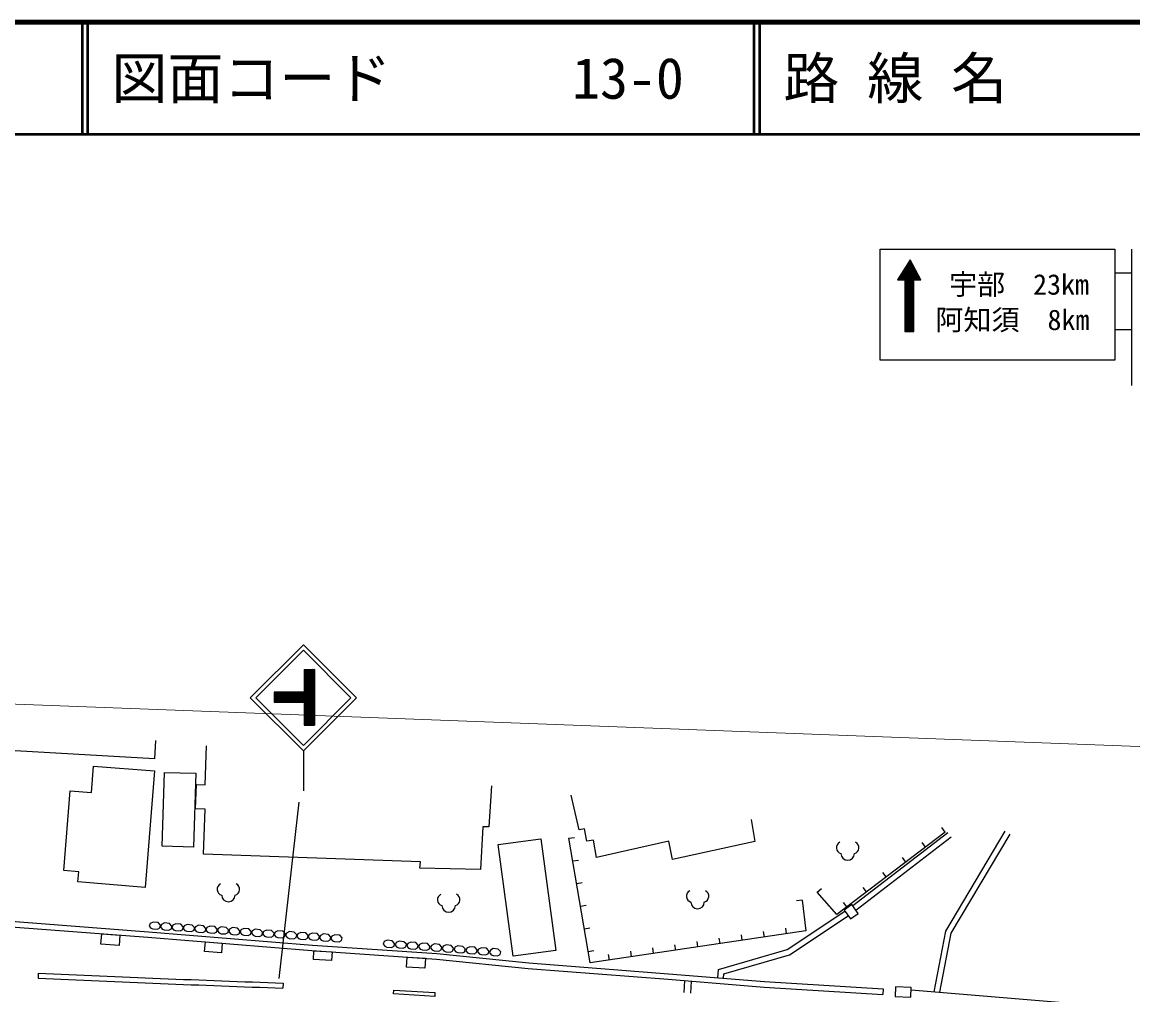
# Model space of a CAD drawing. Units: millimetres, scale not verified. Extents: x 40000 to 680000, y 20000 to 380000.
# Drawn here: x 112407 to 211592, y 293156 to 380000 of the extents above; entities that cross this region are included whole.
import ezdxf
from ezdxf.enums import TextEntityAlignment as Align

# ---------------------------------------------------------------- set-up
doc = ezdxf.new("R2010")
doc.units = ezdxf.units.MM
doc.header["$LTSCALE"] = 1000
for name, color, linetype, lineweight in [('M-BGD', 7, 'Continuous', 25), ('M-STR-HTXT', 7, 'Continuous', 13), ('M-STR-STRC', 7, 'Continuous', 25), ('M-TTL', 2, 'Continuous', 140), ('M-TTL-LINE', 7, 'Continuous', 50)]:
    doc.layers.add(name, color=color, linetype=linetype, lineweight=lineweight)
doc.layers.add('M-TTL-TXT', color=7, linetype='Continuous')
doc.styles.add('ＭＳ ゴシック', font='')
doc.styles.get('ＭＳ ゴシック').set_extended_font_data('MS Gothic')

msp = doc.modelspace()

# ---------------------------------------------------------------- linework, layer by layer
at = {"layer": 'M-BGD'}
for p, q in [((124311, 315860), (124215, 314215)), ((128748, 311901), (128875, 315390)), ((118595, 311205), (118784, 313580)), ((118784, 313580), (124228, 313147)), ((124228, 313147), (123400, 302751)), ((127884, 309756), (127963, 311930)), ((127963, 311930), (128748, 311901)), ((116126, 304254), (116691, 311357)), ((116691, 311357), (118595, 311205)), ((128736, 309725), (127884, 309756)), ((128590, 305723), (128736, 309725)), ((186577, 301116), (195071, 307657)), ((194839, 307689), (194537, 308086)), ((161237, 307130), (161730, 307214)), ((186865, 300707), (195376, 307261)), ((193081, 306350), (192779, 306748)), ((147972, 305019), (128590, 305723)), ((161582, 305107), (162075, 305191)), ((191323, 305012), (191021, 305410)), ((117459, 304147), (116126, 304254)), ((117386, 303229), (117459, 304147)), ((189565, 303674), (189263, 304072)), ((123400, 302751), (117386, 303229)), ((161927, 303084), (162420, 303168)), ((183415, 302325), (183790, 302655)), ((187807, 302336), (187505, 302733)), ((182057, 301608), (181561, 301551)), ((162272, 301061), (162765, 301145)), ((186049, 300997), (185747, 301395)), ((124098, 299641), (123832, 299511)), ((124542, 299597), (124098, 299641)), ((124756, 299366), (124542, 299597)), ((125111, 299571), (124846, 299441)), ((125556, 299527), (125111, 299571)), ((123832, 299511), (123750, 299286)), ((123750, 299286), (123899, 299100)), ((123899, 299100), (124083, 299034)), ((124083, 299034), (124488, 299006)), ((124488, 299006), (124713, 299126)), ((124713, 299126), (124756, 299366)), ((124846, 299441), (124764, 299216)), ((124764, 299216), (124913, 299030)), ((124913, 299030), (125097, 298964)), ((125097, 298964), (125502, 298936)), ((125502, 298936), (125727, 299056)), ((125770, 299296), (125556, 299527)), ((125727, 299056), (125770, 299296)), ((125860, 299371), (125778, 299146)), ((125778, 299146), (125927, 298960)), ((126125, 299501), (125860, 299371)), ((125927, 298960), (126110, 298894)), ((126110, 298894), (126515, 298865)), ((126570, 299457), (126125, 299501)), ((126515, 298865), (126740, 298985)), ((126784, 299225), (126570, 299457)), ((126740, 298985), (126784, 299225)), ((126873, 299301), (126792, 299075)), ((126792, 299075), (126941, 298890)), ((127139, 299431), (126873, 299301)), ((126941, 298890), (127124, 298823)), ((127124, 298823), (127529, 298795)), ((127584, 299386), (127139, 299431)), ((127529, 298795), (127754, 298915)), ((127798, 299155), (127584, 299386)), ((127754, 298915), (127798, 299155)), ((127887, 299231), (127806, 299005)), ((127806, 299005), (127955, 298820)), ((128153, 299361), (127887, 299231)), ((127955, 298820), (128138, 298753)), ((128138, 298753), (128543, 298725)), ((128598, 299316), (128153, 299361)), ((128543, 298725), (128768, 298845)), ((128812, 299085), (128598, 299316)), ((128768, 298845), (128812, 299085)), ((128901, 299160), (128820, 298935)), ((128820, 298935), (128969, 298749)), ((129167, 299290), (128901, 299160)), ((128969, 298749), (129152, 298683)), ((129152, 298683), (129557, 298655)), ((129612, 299246), (129167, 299290)), ((129557, 298655), (129782, 298775)), ((129826, 299015), (129612, 299246)), ((129782, 298775), (129826, 299015)), ((129915, 299090), (129834, 298865)), ((129834, 298865), (129983, 298679)), ((130181, 299220), (129915, 299090)), ((129983, 298679), (130166, 298613)), ((130166, 298613), (130571, 298585)), ((130626, 299176), (130181, 299220)), ((130571, 298585), (130796, 298705)), ((130840, 298945), (130626, 299176)), ((130796, 298705), (130840, 298945)), ((130929, 299020), (130848, 298795)), ((130848, 298795), (130997, 298609)), ((131195, 299150), (130929, 299020)), ((130997, 298609), (131180, 298543)), ((131640, 299106), (131195, 299150)), ((131585, 298514), (131810, 298634)), ((131854, 298874), (131640, 299106)), ((131810, 298634), (131854, 298874)), ((131943, 298950), (131861, 298724)), ((131861, 298724), (132010, 298539)), ((132209, 299080), (131943, 298950)), ((132654, 299035), (132209, 299080)), ((132599, 298444), (132824, 298564)), ((132868, 298804), (132654, 299035)), ((132824, 298564), (132868, 298804)), ((132957, 298880), (132875, 298654)), ((132875, 298654), (133024, 298469)), ((133223, 299010), (132957, 298880)), ((133667, 298965), (133223, 299010)), ((133882, 298734), (133667, 298965)), ((133838, 298494), (133882, 298734)), ((133971, 298809), (133889, 298584)), ((133889, 298584), (134038, 298398)), ((134237, 298939), (133971, 298809)), ((134681, 298895), (134237, 298939)), ((134895, 298664), (134681, 298895)), ((134852, 298424), (134895, 298664)), ((134985, 298739), (134903, 298514)), ((135250, 298869), (134985, 298739)), ((135695, 298825), (135250, 298869)), ((135909, 298594), (135695, 298825)), ((135866, 298354), (135909, 298594)), ((135999, 298669), (135917, 298444)), ((136264, 298799), (135999, 298669)), ((136709, 298755), (136264, 298799)), ((136923, 298523), (136709, 298755)), ((137012, 298599), (136931, 298373)), ((137278, 298729), (137012, 298599)), ((137723, 298684), (137278, 298729)), ((137937, 298453), (137723, 298684)), ((138292, 298659), (138026, 298528)), ((138737, 298614), (138292, 298659)), ((138951, 298383), (138737, 298614)), ((139306, 298588), (139040, 298458)), ((139751, 298544), (139306, 298588)), ((162618, 299038), (163110, 299122)), ((178692, 298308), (178619, 298803)), ((180671, 298601), (180597, 299096)), ((131180, 298543), (131585, 298514)), ((132010, 298539), (132194, 298472)), ((132194, 298472), (132599, 298444)), ((133024, 298469), (133208, 298402)), ((133208, 298402), (133613, 298374)), ((133613, 298374), (133838, 298494)), ((134038, 298398), (134222, 298332)), ((134222, 298332), (134627, 298304)), ((134627, 298304), (134852, 298424)), ((134903, 298514), (135052, 298328)), ((135052, 298328), (135236, 298262)), ((135236, 298262), (135641, 298234)), ((135641, 298234), (135866, 298354)), ((135917, 298444), (136066, 298258)), ((136066, 298258), (136249, 298192)), ((136249, 298192), (136654, 298163)), ((136654, 298163), (136879, 298283)), ((136879, 298283), (136923, 298523)), ((136931, 298373), (137080, 298188)), ((137080, 298188), (137263, 298121)), ((137263, 298121), (137668, 298093)), ((137668, 298093), (137893, 298213)), ((137893, 298213), (137937, 298453)), ((138026, 298528), (137945, 298303)), ((137945, 298303), (138094, 298118)), ((138094, 298118), (138277, 298051)), ((138277, 298051), (138682, 298023)), ((138682, 298023), (138907, 298143)), ((138907, 298143), (138951, 298383)), ((139040, 298458), (138959, 298233)), ((138959, 298233), (139108, 298047)), ((139108, 298047), (139291, 297981)), ((139291, 297981), (139696, 297953)), ((139696, 297953), (139921, 298073)), ((139965, 298313), (139751, 298544)), ((139921, 298073), (139965, 298313)), ((140054, 298388), (139973, 298163)), ((139973, 298163), (140122, 297977)), ((140320, 298518), (140054, 298388)), ((140122, 297977), (140305, 297911)), ((140305, 297911), (140710, 297883)), ((140765, 298474), (140320, 298518)), ((140710, 297883), (140935, 298003)), ((140979, 298243), (140765, 298474)), ((140935, 298003), (140979, 298243)), ((144739, 297902), (144655, 297678)), ((144655, 297678), (144802, 297491)), ((145006, 298030), (144739, 297902)), ((145450, 297981), (145006, 298030)), ((145662, 297747), (145450, 297981)), ((145616, 297508), (145662, 297747)), ((145792, 297819), (145708, 297594)), ((145708, 297594), (145855, 297407)), ((146059, 297946), (145792, 297819)), ((146503, 297897), (146059, 297946)), ((146715, 297664), (146503, 297897)), ((146669, 297424), (146715, 297664)), ((146844, 297735), (146761, 297510)), ((147112, 297862), (146844, 297735)), ((147556, 297813), (147112, 297862)), ((147768, 297580), (147556, 297813)), ((147721, 297340), (147768, 297580)), ((147897, 297651), (147814, 297426)), ((148165, 297778), (147897, 297651)), ((148609, 297729), (148165, 297778)), ((148820, 297496), (148609, 297729)), ((148950, 297567), (148866, 297343)), ((149217, 297695), (148950, 297567)), ((149662, 297646), (149217, 297695)), ((149873, 297412), (149662, 297646)), ((150270, 297611), (150003, 297483)), ((150715, 297562), (150270, 297611)), ((150926, 297328), (150715, 297562)), ((170779, 297136), (170705, 297630)), ((172757, 297429), (172684, 297923)), ((174735, 297722), (174662, 298217)), ((176714, 298015), (176640, 298510)), ((144802, 297491), (144985, 297422)), ((144985, 297422), (145389, 297390)), ((145389, 297390), (145616, 297508)), ((145855, 297407), (146038, 297339)), ((146038, 297339), (146442, 297306)), ((146442, 297306), (146669, 297424)), ((146761, 297510), (146908, 297323)), ((146908, 297323), (147090, 297255)), ((147090, 297255), (147495, 297223)), ((147495, 297223), (147721, 297340)), ((147814, 297426), (147961, 297239)), ((147961, 297239), (148143, 297171)), ((148143, 297171), (148548, 297139)), ((148548, 297139), (148774, 297256)), ((148774, 297256), (148820, 297496)), ((148866, 297343), (149014, 297156)), ((149014, 297156), (149196, 297087)), ((149196, 297087), (149601, 297055)), ((149601, 297055), (149827, 297173)), ((149827, 297173), (149873, 297412)), ((150003, 297483), (149919, 297259)), ((149919, 297259), (150066, 297072)), ((150066, 297072), (150249, 297004)), ((150249, 297004), (150654, 296971)), ((150654, 296971), (150880, 297089)), ((150880, 297089), (150926, 297328)), ((151056, 297400), (150972, 297175)), ((150972, 297175), (151119, 296988)), ((151323, 297527), (151056, 297400)), ((151119, 296988), (151302, 296920)), ((151302, 296920), (151707, 296888)), ((151767, 297478), (151323, 297527)), ((151707, 296888), (151933, 297005)), ((151979, 297245), (151767, 297478)), ((151933, 297005), (151979, 297245)), ((152109, 297316), (152025, 297091)), ((152025, 297091), (152172, 296904)), ((152376, 297443), (152109, 297316)), ((152172, 296904), (152355, 296836)), ((152355, 296836), (152760, 296804)), ((152820, 297394), (152376, 297443)), ((152760, 296804), (152986, 296921)), ((153032, 297161), (152820, 297394)), ((152986, 296921), (153032, 297161)), ((153162, 297232), (153078, 297008)), ((153078, 297008), (153225, 296820)), ((153429, 297360), (153162, 297232)), ((153225, 296820), (153408, 296752)), ((153408, 296752), (153812, 296720)), ((153873, 297310), (153429, 297360)), ((153812, 296720), (154039, 296838)), ((154085, 297077), (153873, 297310)), ((154039, 296838), (154085, 297077)), ((154215, 297148), (154131, 296924)), ((154131, 296924), (154278, 296737)), ((154482, 297276), (154215, 297148)), ((154278, 296737), (154461, 296668)), ((154461, 296668), (154865, 296636)), ((154926, 297227), (154482, 297276)), ((154865, 296636), (155092, 296754)), ((155138, 296993), (154926, 297227)), ((155092, 296754), (155138, 296993)), ((162963, 297015), (163456, 297099)), ((164843, 296256), (164770, 296751)), ((166822, 296549), (166748, 297044)), ((168800, 296843), (168727, 297337)), ((113841, 295084), (113821, 294636)), ((135699, 294199), (135683, 293751)), ((171523, 293359), (171592, 294418)), ((172117, 293312), (172186, 294371)), ((189307, 293691), (189276, 293191))]:
    msp.add_line(p, q, dxfattribs=at)
for points in [[(124215, 314215), (109664, 315064), (109760, 316709)], [(154312, 311827), (154088, 308144), (153547, 308165), (153343, 304330), (147911, 304468), (147972, 305019)], [(177506, 308798), (177840, 306840), (170496, 305251), (170156, 306863), (163696, 305408), (163424, 306972), (162825, 306864), (162628, 307965), (162142, 307873), (161448, 310993)], [(194839, 307689), (185171, 300328), (183415, 302325)], [(200178, 307757), (194869, 298846), (193818, 293426)], [(200608, 307501), (195344, 298665), (194319, 293385)], [(182057, 301608), (182379, 298854), (163135, 296003), (161237, 307130)], [(69173, 300922), (90933, 300187), (103398, 299869), (110194, 299309), (123635, 298291), (138282, 297099), (149405, 296349), (157599, 295507), (170086, 294541), (178672, 293841), (189276, 293191)], [(69190, 301422), (90948, 300687), (103425, 300369), (110233, 299807), (123674, 298790), (138319, 297598), (149447, 296848), (157644, 296005), (170126, 295040), (178707, 294340), (189307, 293691)], [(174530, 294680), (174580, 295412), (180715, 297190), (185884, 300619)], [(175029, 294646), (175055, 295029), (180928, 296731), (186172, 300210)], [(191796, 293593), (218631, 291381), (242070, 289591), (257356, 288421), (265650, 287976), (284436, 287214), (294036, 286833)]]:
    msp.add_lwpolyline(points, dxfattribs=at)
for points in [[(127903, 312940), (127717, 306348), (124917, 306427), (125103, 313019)], [(158733, 307086), (160079, 297118), (156269, 296603), (154923, 306571)], [(186370, 299928), (187068, 300417), (186508, 301215), (185810, 300725)], [(119507, 298604), (121124, 298481), (121054, 297556), (119437, 297679)], [(128767, 297874), (130265, 297752), (130195, 296901), (128698, 297023)], [(138463, 297087), (140075, 296978), (140023, 296206), (138411, 296315)], [(146777, 296527), (148431, 296415), (148371, 295525), (146717, 295637)], [(190360, 293009), (191762, 292937), (191807, 293799), (190404, 293872)], [(145586, 293583), (149267, 293368), (149247, 293016), (145566, 293231)]]:
    msp.add_lwpolyline(points, close=True, dxfattribs=at)
for centre, radius, start, end in [((185663, 306292), 536, 116.08703, 255.33416), ((186592, 306292), 536, 284.66584, 63.91297), ((186127, 305774), 600, 180, 0), ((130356, 302574), 536, 116.08703, 255.33416), ((131285, 302574), 536, 284.66584, 63.91297), ((130821, 302056), 600, 180, 0), ((150031, 301645), 536, 116.08703, 255.33416), ((150960, 301645), 536, 284.66584, 63.91297), ((172262, 301955), 536, 116.08703, 255.33416), ((173191, 301955), 536, 284.66584, 63.91297), ((150496, 301126), 600, 180, 0), ((172727, 301436), 600, 180, 0), ((222483, 2706345), 2414155, 267.42022, 267.93951), ((222483, 2706345), 2413706, 267.42022, 267.93951)]:
    msp.add_arc(centre, radius, start, end, dxfattribs=at)
at = {"layer": 'M-STR-HTXT'}
msp.add_line((379277, 309013), (69217, 320705), dxfattribs=at)
at = {"layer": 'M-STR-STRC'}
for p, q in [((211490, 359736), (211490, 347553)), ((211490, 359736), (211490, 347553)), ((190572, 357001), (191896, 358427)), ((190681, 357001), (191936, 358353)), ((190789, 357000), (191976, 358279)), ((190806, 357369), (191857, 358501)), ((190897, 357000), (192016, 358205)), ((191005, 356999), (192056, 358131)), ((191049, 357748), (191817, 358575)), ((191113, 356999), (192096, 358057)), ((192403, 357003), (191255, 358069)), ((191292, 358127), (191777, 358649)), ((192519, 357004), (191298, 358137)), ((192634, 357005), (191342, 358205)), ((192574, 357170), (191386, 358273)), ((192457, 357387), (191429, 358341)), ((192340, 357605), (191473, 358409)), ((192223, 357822), (191517, 358477)), ((191535, 358505), (191737, 358723)), ((192106, 358039), (191560, 358546)), ((191988, 358257), (191604, 358614)), ((191871, 358474), (191648, 358682)), ((191754, 358691), (191691, 358750)), ((190769, 357001), (190644, 357117)), ((190887, 357000), (190687, 357185)), ((191004, 356999), (190731, 357253)), ((191122, 356999), (190775, 357321)), ((191239, 356998), (190818, 357389)), ((192032, 356371), (190862, 357457)), ((192032, 356480), (190906, 357525)), ((192032, 356588), (190949, 357593)), ((192032, 356697), (190993, 357661)), ((192032, 356805), (191037, 357729)), ((192032, 356914), (191080, 357797)), ((192055, 357000), (191124, 357865)), ((192171, 357001), (191168, 357933)), ((192287, 357002), (191211, 358001)), ((191221, 356998), (192136, 357984)), ((191239, 356551), (192295, 357688)), ((191239, 356434), (192335, 357614)), ((191239, 356317), (192375, 357540)), ((191239, 356200), (192415, 357466)), ((191240, 356902), (192176, 357910)), ((191240, 356785), (192215, 357836)), ((191240, 356668), (192255, 357762)), ((192092, 357001), (192455, 357392)), ((192201, 357002), (192495, 357318)), ((192310, 357003), (192534, 357244)), ((192420, 357004), (192574, 357170)), ((192529, 357005), (192614, 357096)), ((211490, 357599), (209980, 357599)), ((190652, 357001), (190600, 357049)), ((191238, 355497), (192032, 356351)), ((191238, 355380), (192032, 356235)), ((191238, 355263), (192032, 356118)), ((191239, 356083), (192032, 356936)), ((191239, 355966), (192032, 356819)), ((191239, 355848), (192032, 356702)), ((191239, 355731), (192032, 356585)), ((192032, 355828), (191239, 356564)), ((191239, 355614), (192032, 356468)), ((192032, 355720), (191239, 356455)), ((192032, 355611), (191239, 356347)), ((192032, 355503), (191239, 356238)), ((192032, 355394), (191239, 356130)), ((192032, 356263), (191240, 356998)), ((192032, 356154), (191240, 356889)), ((192032, 356045), (191240, 356781)), ((192032, 355937), (191240, 356672)), ((192639, 357006), (192654, 357022)), ((191237, 354327), (192032, 355182)), ((191238, 355146), (192032, 356001)), ((191238, 355029), (192032, 355884)), ((191238, 354912), (192032, 355767)), ((191238, 354795), (192032, 355650)), ((191238, 354678), (192032, 355533)), ((192032, 354743), (191238, 355479)), ((191238, 354561), (192032, 355416)), ((192032, 354634), (191238, 355371)), ((191238, 354444), (192032, 355299)), ((192032, 354526), (191238, 355262)), ((192032, 354417), (191238, 355154)), ((192032, 355285), (191239, 356021)), ((192032, 355177), (191239, 355913)), ((192032, 355068), (191239, 355804)), ((192032, 354960), (191239, 355696)), ((192032, 354851), (191239, 355587)), ((191236, 353274), (192032, 354130)), ((191237, 354210), (192032, 355065)), ((191237, 354093), (192032, 354949)), ((191237, 353976), (192032, 354832)), ((191237, 353859), (192032, 354715)), ((191237, 353742), (192032, 354598)), ((191237, 353625), (192032, 354481)), ((192032, 353657), (191237, 354394)), ((191237, 353508), (192032, 354364)), ((192032, 353548), (191237, 354286)), ((191237, 353391), (192032, 354247)), ((192032, 353440), (191237, 354177)), ((192032, 354308), (191238, 355045)), ((192032, 354200), (191238, 354937)), ((192032, 354091), (191238, 354828)), ((192032, 353983), (191238, 354720)), ((192032, 353874), (191238, 354611)), ((192032, 353766), (191238, 354503)), ((191236, 353157), (192032, 354013)), ((191236, 353040), (192032, 353896)), ((191236, 352923), (192032, 353779)), ((191236, 352806), (192032, 353662)), ((191236, 352689), (192032, 353546)), ((191236, 352572), (192032, 353429)), ((191236, 352455), (192032, 353312)), ((192032, 352571), (191236, 353310)), ((192032, 352463), (191236, 353201)), ((192032, 353331), (191237, 354069)), ((192032, 353223), (191237, 353960)), ((192032, 353114), (191237, 353852)), ((192032, 353006), (191237, 353744)), ((192032, 352897), (191237, 353635)), ((192032, 352789), (191237, 353527)), ((192032, 352680), (191237, 353418)), ((191266, 352371), (192032, 353195)), ((192011, 352373), (191236, 353093)), ((191895, 352373), (191236, 352984)), ((191778, 352372), (191236, 352876)), ((191662, 352372), (191236, 352767)), ((191545, 352372), (191236, 352659)), ((191429, 352371), (191236, 352550)), ((191312, 352371), (191236, 352442)), ((191375, 352371), (192032, 353078)), ((191484, 352371), (192032, 352961)), ((191593, 352372), (192032, 352844)), ((191702, 352372), (192032, 352727)), ((191811, 352372), (192032, 352610)), ((191919, 352373), (192032, 352493)), ((192028, 352373), (192032, 352376)), ((211490, 352531), (209980, 352531)), ((132780, 319672), (137518, 324410)), ((137518, 324410), (142256, 319672)), ((133275, 319672), (137518, 323915)), ((137518, 323915), (141761, 319672)), ((137600, 322210), (138500, 322210)), ((137600, 322210), (137600, 320178)), ((137600, 322123), (137688, 322210)), ((137600, 321981), (137829, 322210)), ((137600, 321840), (137971, 322210)), ((137600, 321698), (138112, 322210)), ((137600, 321557), (138254, 322210)), ((137600, 321415), (138395, 322210)), ((137600, 321274), (138500, 322174)), ((138500, 321203), (137600, 322103)), ((137600, 321133), (138500, 322033)), ((138500, 321062), (137600, 321962)), ((137600, 320991), (138500, 321891)), ((138500, 320920), (137600, 321820)), ((137600, 320850), (138500, 321750)), ((138500, 320779), (137600, 321679)), ((137600, 320708), (138500, 321608)), ((138500, 320638), (137600, 321538)), ((137600, 320567), (138500, 321467)), ((138500, 320496), (137600, 321396)), ((138500, 321345), (137635, 322210)), ((138500, 321486), (137776, 322210)), ((138500, 321628), (137918, 322210)), ((138500, 321769), (138059, 322210)), ((138500, 321910), (138200, 322210)), ((138500, 322052), (138342, 322210)), ((138500, 322193), (138483, 322210)), ((138500, 322210), (138500, 317245)), ((136735, 319278), (138500, 321043)), ((136877, 319278), (138500, 320901)), ((137018, 319278), (138500, 320760)), ((137160, 319278), (138500, 320618)), ((137301, 319278), (138500, 320477)), ((137600, 320425), (138500, 321325)), ((138500, 320355), (137600, 321255)), ((137600, 320284), (138500, 321184)), ((138500, 320213), (137600, 321113)), ((138500, 320072), (137600, 320972)), ((138500, 319930), (137600, 320830)), ((138500, 319789), (137600, 320689)), ((138500, 319647), (137600, 320547)), ((138500, 319506), (137600, 320406)), ((132780, 319672), (137518, 314934)), ((133275, 319672), (137518, 315429)), ((137600, 320178), (134907, 320178)), ((134907, 320178), (134907, 319278)), ((134907, 320137), (134948, 320178)), ((134907, 319995), (135090, 320178)), ((134907, 319854), (135231, 320178)), ((134907, 319713), (135373, 320178)), ((134907, 319571), (135514, 320178)), ((134907, 319430), (135655, 320178)), ((134907, 319288), (135797, 320178)), ((135759, 319278), (134907, 320129)), ((135617, 319278), (134907, 319987)), ((135476, 319278), (134907, 319846)), ((135334, 319278), (134907, 319705)), ((135193, 319278), (134907, 319563)), ((135051, 319278), (134907, 319422)), ((135900, 319278), (135000, 320178)), ((135038, 319278), (135938, 320178)), ((136041, 319278), (135141, 320178)), ((135180, 319278), (136080, 320178)), ((136183, 319278), (135283, 320178)), ((135321, 319278), (136221, 320178)), ((136324, 319278), (135424, 320178)), ((135463, 319278), (136363, 320178)), ((136466, 319278), (135566, 320178)), ((135604, 319278), (136504, 320178)), ((136607, 319278), (135707, 320178)), ((135745, 319278), (136645, 320178)), ((136749, 319278), (135849, 320178)), ((135887, 319278), (136787, 320178)), ((136890, 319278), (135990, 320178)), ((136028, 319278), (136928, 320178)), ((137031, 319278), (136131, 320178)), ((136170, 319278), (137070, 320178)), ((137173, 319278), (136273, 320178)), ((136311, 319278), (137211, 320178)), ((137314, 319278), (136414, 320178)), ((136452, 319278), (137352, 320178)), ((137456, 319278), (136556, 320178)), ((136594, 319278), (137494, 320178)), ((137597, 319278), (136697, 320178)), ((138500, 318516), (136839, 320178)), ((138500, 318657), (136980, 320178)), ((138500, 318799), (137122, 320178)), ((138500, 318940), (137263, 320178)), ((138500, 319082), (137404, 320178)), ((137442, 319278), (138500, 320336)), ((137518, 315429), (141761, 319672)), ((137518, 314934), (142256, 319672)), ((138500, 319223), (137546, 320178)), ((137584, 319278), (138500, 320194)), ((138500, 319365), (137600, 320265)), ((137600, 319153), (138500, 320053)), ((137600, 319011), (138500, 319911)), ((137600, 318870), (138500, 319770)), ((137600, 318728), (138500, 319628)), ((137600, 318587), (138500, 319487)), ((134910, 319278), (134907, 319280)), ((134907, 319278), (137600, 319278)), ((137600, 318446), (138500, 319346)), ((137600, 319278), (137600, 317245)), ((138500, 318375), (137600, 319275)), ((137600, 318304), (138500, 319204)), ((138500, 318233), (137600, 319133)), ((137600, 318163), (138500, 319063)), ((138500, 318092), (137600, 318992)), ((137600, 318021), (138500, 318921)), ((138500, 317950), (137600, 318850)), ((137600, 317880), (138500, 318780)), ((138500, 317809), (137600, 318709)), ((137600, 317738), (138500, 318638)), ((138500, 317667), (137600, 318567)), ((137600, 317597), (138500, 318497)), ((138500, 317526), (137600, 318426)), ((137600, 317456), (138500, 318356)), ((138500, 317385), (137600, 318285)), ((137600, 317314), (138500, 318214)), ((138498, 317245), (137600, 318143)), ((138357, 317245), (137600, 318002)), ((138215, 317245), (137600, 317860)), ((138074, 317245), (137600, 317719)), ((137933, 317245), (137600, 317577)), ((137791, 317245), (137600, 317436)), ((137673, 317245), (138500, 318073)), ((137814, 317245), (138500, 317931)), ((137956, 317245), (138500, 317790)), ((138097, 317245), (138500, 317648)), ((138238, 317245), (138500, 317507)), ((137650, 317245), (137600, 317295)), ((137600, 317245), (138500, 317245)), ((138380, 317245), (138500, 317366)), ((137518, 314934), (137518, 311379)), ((135365, 294622), (137128, 310362))]:
    msp.add_line(p, q, dxfattribs=at)
for points in [[(209980, 349821), (189029, 349821), (189029, 359736), (209980, 359736)], [(192032, 357000), (192663, 357006), (191708, 358776), (190569, 357001), (191240, 356998), (191236, 352371), (192032, 352373)]]:
    msp.add_lwpolyline(points, close=True, dxfattribs=at)
at = {"layer": 'M-TTL'}
msp.add_line((680000, 380000), (40000, 380000), dxfattribs=at)
at = {"layer": 'M-TTL-LINE'}
for p, q in [((117750, 380000), (117750, 370000)), ((118250, 380000), (118250, 370000)), ((177750, 380000), (177750, 370000)), ((178250, 380000), (178250, 370000)), ((40000, 370000), (680000, 370000))]:
    msp.add_line(p, q, dxfattribs=at)

# ---------------------------------------------------------------- texts
at = {"layer": 'M-STR-STRC', "style": 'ＭＳ ゴシック'}
for s, p in [('宇部\u300023km', (201432, 355121)), ('阿知須\u30008km', (200846, 351961))]:
    msp.add_text(s, height=1833, dxfattribs=at).set_placement(p, align=Align.BOTTOM_CENTER)
at = {"layer": 'M-TTL-TXT', "style": 'ＭＳ ゴシック'}
for s, p in [('図面コード', (120380, 375000)), ('路 線 名', (180380, 375000)), ('13-0', (161521, 375000))]:
    msp.add_text(s, height=3666, dxfattribs=at).set_placement(p, align=Align.MIDDLE_LEFT)

doc.saveas('drawing.dxf')
